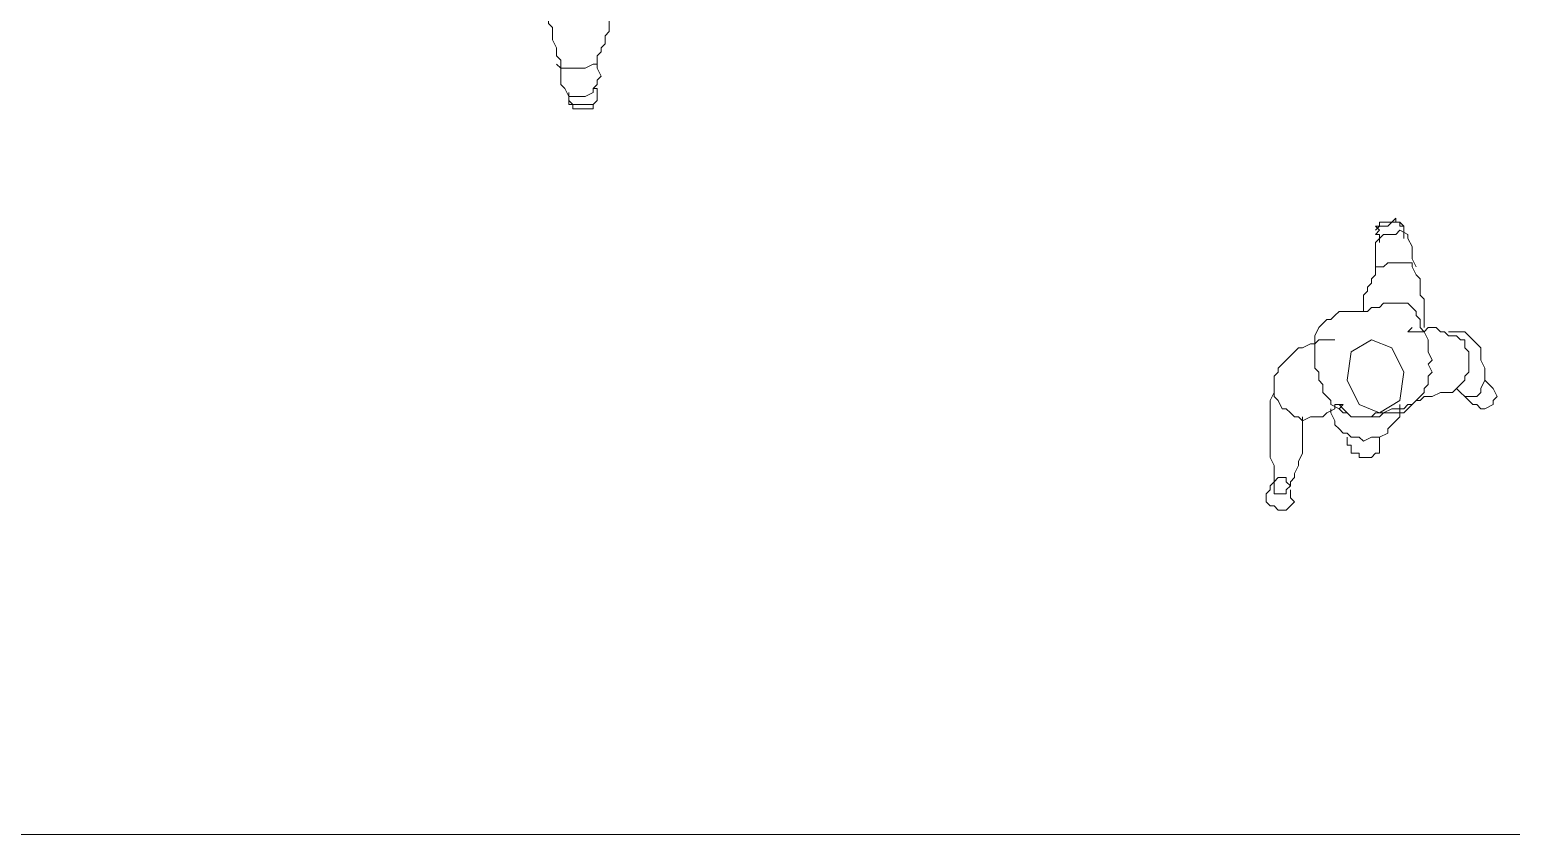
# Model space of a CAD drawing. Header units: millimetres. Extents: x 0.4 to 34.5, y 0.3 to 53.8.
# Drawn here: x 11.984 to 15.853, y 9.848 to 11.949 of the extents above; entities that cross this region are included whole.
import ezdxf

# ---------------------------------------------------------------- set-up
doc = ezdxf.new("R2010")
doc.units = ezdxf.units.MM
doc.header["$MEASUREMENT"] = 0
doc.layers.add('Layer 1', color=7, linetype='Continuous')

msp = doc.modelspace()

# ---------------------------------------------------------------- linework, layer by layer
at = {"layer": 'Layer 1', "lineweight": 0}
for points in [[(13.466, 11.8696), (13.466, 11.8484), (13.4766, 11.8273), (13.466, 11.8167), (13.466, 11.8061), (13.4554, 11.7956), (13.4554, 11.785), (13.4342, 11.7744), (13.4131, 11.7744), (13.4025, 11.7744), (13.3919, 11.7744), (13.3813, 11.7956), (13.3707, 11.8061), (13.3707, 11.8273), (13.3707, 11.8484), (13.3602, 11.859)], [(13.4554, 11.7956), (13.466, 11.7956), (13.466, 11.785), (13.466, 11.7744), (13.466, 11.7638), (13.4554, 11.7532), (13.4554, 11.7426), (13.4448, 11.7426), (13.4342, 11.7426), (13.4237, 11.7426), (13.4131, 11.7426), (13.4025, 11.7426), (13.4025, 11.7532), (13.3919, 11.7532), (13.3919, 11.7638), (13.3919, 11.7744), (13.3919, 11.785)], [(13.466, 11.7744), (13.466, 11.7638), (13.4554, 11.7532), (13.4448, 11.7532), (13.4342, 11.7532), (13.4237, 11.7532), (13.4131, 11.7532), (13.4025, 11.7532), (13.3919, 11.7638), (13.3919, 11.7744), (13.3919, 11.785)], [(15.5087, 11.3934), (15.5087, 11.4039), (15.5087, 11.4145), (15.4981, 11.4145), (15.5087, 11.4251), (15.4981, 11.4357), (15.5087, 11.4357), (15.5087, 11.4463), (15.5192, 11.4463), (15.5298, 11.4463), (15.5404, 11.4463), (15.551, 11.4568), (15.551, 11.4463), (15.5616, 11.4463), (15.5722, 11.4357), (15.5722, 11.4251), (15.5722, 11.4145), (15.5722, 11.4039)], [(15.4981, 11.4251), (15.4981, 11.4251), (15.5087, 11.4357), (15.5192, 11.4357), (15.5298, 11.4357), (15.5404, 11.4463), (15.551, 11.4463), (15.5616, 11.4463), (15.5616, 11.4357), (15.5722, 11.4357), (15.5722, 11.4251), (15.5722, 11.4145), (15.5722, 11.4039)], [(15.4981, 11.3298), (15.4981, 11.3404), (15.4981, 11.3616), (15.4981, 11.3722), (15.4981, 11.3934), (15.5087, 11.4039), (15.5192, 11.4145), (15.5298, 11.4145), (15.551, 11.4145), (15.5616, 11.4251), (15.5827, 11.4145), (15.5827, 11.4039), (15.5933, 11.3828), (15.5933, 11.3722), (15.5933, 11.351), (15.6039, 11.3298)], [(15.4028, 10.9594), (15.3816, 10.97), (15.3816, 10.9806), (15.3711, 10.9912), (15.3605, 11.0018), (15.3605, 11.0229), (15.3499, 11.0335), (15.3499, 11.0547), (15.3393, 11.0653), (15.3393, 11.0864), (15.3393, 11.1076), (15.3393, 11.1182), (15.3393, 11.1393), (15.3393, 11.1499), (15.3499, 11.1711), (15.3605, 11.1817), (15.3711, 11.1923), (15.3816, 11.1923), (15.3922, 11.2028), (15.4028, 11.2134), (15.424, 11.2134), (15.4346, 11.2134), (15.4557, 11.2134), (15.4663, 11.2134), (15.4769, 11.2134), (15.4875, 11.224), (15.5087, 11.224), (15.5192, 11.2346), (15.5404, 11.2346), (15.551, 11.2346), (15.5722, 11.2346), (15.5827, 11.2346), (15.5933, 11.224), (15.6039, 11.2134), (15.6039, 11.2028), (15.6145, 11.1923), (15.6145, 11.1711), (15.6251, 11.1605), (15.6357, 11.1393), (15.6357, 11.1288), (15.6357, 11.1076), (15.6462, 11.0864), (15.6357, 11.0758), (15.6462, 11.0547), (15.6357, 11.0441), (15.6357, 11.0229), (15.6251, 11.0123), (15.6251, 11.0018), (15.6145, 10.9912), (15.6039, 10.9806), (15.5933, 10.97), (15.5827, 10.97), (15.5722, 10.9594), (15.551, 10.9594), (15.5404, 10.9594), (15.5192, 10.9488), (15.5087, 10.9383), (15.4981, 10.9383), (15.4769, 10.9383), (15.4663, 10.9383), (15.4452, 10.9383), (15.4346, 10.9383), (15.424, 10.9488), (15.4134, 10.9594), (15.4028, 10.97)], [(15.3922, 11.1393), (15.3711, 11.1393), (15.3499, 11.1393), (15.3393, 11.1288), (15.3287, 11.1288), (15.3076, 11.1182), (15.297, 11.1182), (15.2864, 11.1076), (15.2758, 11.097), (15.2652, 11.0864), (15.2546, 11.0758), (15.2441, 11.0653), (15.2441, 11.0547), (15.2335, 11.0441), (15.2335, 11.0229), (15.2335, 11.0018), (15.2335, 10.9912), (15.2441, 10.9806), (15.2546, 10.9594), (15.2652, 10.9594), (15.2758, 10.9488), (15.2864, 10.9383), (15.297, 10.9383), (15.3076, 10.9277), (15.3287, 10.9383), (15.3499, 10.9383), (15.3605, 10.9383), (15.3711, 10.9488), (15.3922, 10.9594), (15.3922, 10.97), (15.4134, 10.97), (15.4028, 10.9594), (15.4134, 10.9488), (15.424, 10.9488), (15.4346, 10.9383), (15.4452, 10.9383), (15.4663, 10.9383), (15.4875, 10.9383), (15.4981, 10.9488), (15.5192, 10.9488), (15.5404, 10.9488), (15.551, 10.9488), (15.5722, 10.9488), (15.5827, 10.9594), (15.5933, 10.97), (15.6039, 10.9806), (15.6145, 10.9806), (15.6251, 10.9912), (15.6462, 10.9912), (15.6674, 11.0018), (15.678, 11.0018), (15.6992, 11.0018), (15.7097, 11.0123), (15.7203, 11.0229), (15.7309, 11.0335), (15.7309, 11.0441), (15.7415, 11.0547), (15.7415, 11.0758), (15.7415, 11.0864), (15.7415, 11.1076), (15.7309, 11.1182), (15.7309, 11.1393), (15.7203, 11.1393), (15.7097, 11.1499), (15.6886, 11.1499), (15.678, 11.1605), (15.6674, 11.1605), (15.6568, 11.1711), (15.6357, 11.1711), (15.6251, 11.1605), (15.6039, 11.1605), (15.5827, 11.1605), (15.5933, 11.1711)], [(15.6886, 11.1605), (15.7097, 11.1605), (15.7203, 11.1605), (15.7309, 11.1605), (15.7415, 11.1499), (15.7521, 11.1393), (15.7627, 11.1288), (15.7732, 11.1182), (15.7732, 11.1076), (15.7732, 11.0864), (15.7838, 11.0653), (15.7838, 11.0547), (15.7838, 11.0335), (15.7732, 11.0123), (15.7732, 11.0018), (15.7627, 10.9912), (15.7415, 10.9912), (15.7309, 10.9912), (15.7203, 11.0018), (15.7097, 11.0123)], [(15.5722, 11.0547), (15.5404, 11.1182), (15.4875, 11.1393), (15.4346, 11.1076), (15.424, 11.0335), (15.4557, 10.97), (15.5087, 10.9488), (15.5616, 10.9806), (15.5722, 11.0547)], [(15.7309, 10.9912), (15.7415, 10.9806), (15.7521, 10.97), (15.7627, 10.97), (15.7732, 10.9594), (15.7838, 10.9594), (15.805, 10.97), (15.805, 10.9806), (15.8156, 10.9912), (15.805, 11.0123), (15.7944, 11.0229), (15.7838, 11.0335)], [(15.2335, 11.0123), (15.2335, 11.0018), (15.2229, 10.9806), (15.2229, 10.97), (15.2229, 10.9594), (15.2229, 10.9383), (15.2229, 10.9171), (15.2229, 10.9065), (15.2229, 10.8853), (15.2229, 10.8642), (15.2229, 10.8536), (15.2229, 10.8324), (15.2335, 10.8113), (15.2335, 10.7901), (15.2335, 10.7795), (15.2335, 10.7583), (15.2335, 10.7372), (15.2441, 10.7372), (15.2652, 10.7372), (15.2652, 10.7477), (15.2758, 10.7583), (15.2758, 10.7689), (15.2864, 10.7795), (15.2864, 10.7901), (15.297, 10.8113), (15.297, 10.8218), (15.3076, 10.843), (15.3076, 10.8536), (15.3076, 10.8642), (15.3076, 10.8853), (15.3076, 10.9065), (15.3076, 10.9171), (15.3076, 10.9383)], [(15.3816, 10.9594), (15.3816, 10.9488), (15.3922, 10.9277), (15.3922, 10.9171), (15.4028, 10.9065), (15.4134, 10.8959), (15.424, 10.8959), (15.4346, 10.8853), (15.4557, 10.8853), (15.4663, 10.8747), (15.4875, 10.8853), (15.4981, 10.8853), (15.5087, 10.8853), (15.5298, 10.8959), (15.5298, 10.9065), (15.5404, 10.9171), (15.551, 10.9277), (15.5616, 10.9383), (15.5616, 10.9488), (15.5616, 10.97)], [(15.424, 10.8853), (15.424, 10.8853), (15.424, 10.8747), (15.424, 10.8642), (15.4346, 10.8642), (15.4346, 10.8536), (15.4346, 10.843), (15.4452, 10.843), (15.4557, 10.843), (15.4557, 10.8324), (15.4663, 10.8324), (15.4769, 10.8324), (15.4875, 10.8324), (15.4981, 10.843), (15.5087, 10.843), (15.5087, 10.8536), (15.5087, 10.8642), (15.5087, 10.8747), (15.5087, 10.8853)], [(15.2758, 10.7583), (15.2652, 10.7689), (15.2652, 10.7795), (15.2441, 10.7795), (15.2335, 10.7689), (15.2229, 10.7583), (15.2229, 10.7477), (15.2123, 10.7372), (15.2123, 10.716), (15.2229, 10.7054), (15.2335, 10.7054), (15.2441, 10.6948), (15.2652, 10.6948), (15.2758, 10.7054), (15.2864, 10.716), (15.2758, 10.7266), (15.2758, 10.7477)]]:
    msp.add_lwpolyline(points, dxfattribs=at)
at = {"layer": 'Layer 1', "color": 7, "lineweight": 5, "true_color": 0xffffff}
for points in [[(13.466, 11.8696), (13.466, 11.8484), (13.4766, 11.8273), (13.466, 11.8167), (13.466, 11.8061), (13.4554, 11.7956), (13.4554, 11.785), (13.4342, 11.7744), (13.4131, 11.7744), (13.4025, 11.7744), (13.3919, 11.7744), (13.3813, 11.7956), (13.3707, 11.8061), (13.3707, 11.8273), (13.3707, 11.8484), (13.3602, 11.859)], [(13.4554, 11.7956), (13.466, 11.7956), (13.466, 11.785), (13.466, 11.7744), (13.466, 11.7638), (13.4554, 11.7532), (13.4554, 11.7426), (13.4448, 11.7426), (13.4342, 11.7426), (13.4237, 11.7426), (13.4131, 11.7426), (13.4025, 11.7426), (13.4025, 11.7532), (13.3919, 11.7532), (13.3919, 11.7638), (13.3919, 11.7744), (13.3919, 11.785)], [(13.466, 11.7744), (13.466, 11.7638), (13.4554, 11.7532), (13.4448, 11.7532), (13.4342, 11.7532), (13.4237, 11.7532), (13.4131, 11.7532), (13.4025, 11.7532), (13.3919, 11.7638), (13.3919, 11.7744), (13.3919, 11.785)], [(15.5087, 11.3934), (15.5087, 11.4039), (15.5087, 11.4145), (15.4981, 11.4145), (15.5087, 11.4251), (15.4981, 11.4357), (15.5087, 11.4357), (15.5087, 11.4463), (15.5192, 11.4463), (15.5298, 11.4463), (15.5404, 11.4463), (15.551, 11.4568), (15.551, 11.4463), (15.5616, 11.4463), (15.5722, 11.4357), (15.5722, 11.4251), (15.5722, 11.4145), (15.5722, 11.4039)], [(15.4981, 11.4251), (15.4981, 11.4251), (15.5087, 11.4357), (15.5192, 11.4357), (15.5298, 11.4357), (15.5404, 11.4463), (15.551, 11.4463), (15.5616, 11.4463), (15.5616, 11.4357), (15.5722, 11.4357), (15.5722, 11.4251), (15.5722, 11.4145), (15.5722, 11.4039)], [(15.4981, 11.3298), (15.4981, 11.3404), (15.4981, 11.3616), (15.4981, 11.3722), (15.4981, 11.3934), (15.5087, 11.4039), (15.5192, 11.4145), (15.5298, 11.4145), (15.551, 11.4145), (15.5616, 11.4251), (15.5827, 11.4145), (15.5827, 11.4039), (15.5933, 11.3828), (15.5933, 11.3722), (15.5933, 11.351), (15.6039, 11.3298)], [(15.4028, 10.9594), (15.3816, 10.97), (15.3816, 10.9806), (15.3711, 10.9912), (15.3605, 11.0018), (15.3605, 11.0229), (15.3499, 11.0335), (15.3499, 11.0547), (15.3393, 11.0653), (15.3393, 11.0864), (15.3393, 11.1076), (15.3393, 11.1182), (15.3393, 11.1393), (15.3393, 11.1499), (15.3499, 11.1711), (15.3605, 11.1817), (15.3711, 11.1923), (15.3816, 11.1923), (15.3922, 11.2028), (15.4028, 11.2134), (15.424, 11.2134), (15.4346, 11.2134), (15.4557, 11.2134), (15.4663, 11.2134), (15.4769, 11.2134), (15.4875, 11.224), (15.5087, 11.224), (15.5192, 11.2346), (15.5404, 11.2346), (15.551, 11.2346), (15.5722, 11.2346), (15.5827, 11.2346), (15.5933, 11.224), (15.6039, 11.2134), (15.6039, 11.2028), (15.6145, 11.1923), (15.6145, 11.1711), (15.6251, 11.1605), (15.6357, 11.1393), (15.6357, 11.1288), (15.6357, 11.1076), (15.6462, 11.0864), (15.6357, 11.0758), (15.6462, 11.0547), (15.6357, 11.0441), (15.6357, 11.0229), (15.6251, 11.0123), (15.6251, 11.0018), (15.6145, 10.9912), (15.6039, 10.9806), (15.5933, 10.97), (15.5827, 10.97), (15.5722, 10.9594), (15.551, 10.9594), (15.5404, 10.9594), (15.5192, 10.9488), (15.5087, 10.9383), (15.4981, 10.9383), (15.4769, 10.9383), (15.4663, 10.9383), (15.4452, 10.9383), (15.4346, 10.9383), (15.424, 10.9488), (15.4134, 10.9594), (15.4028, 10.97)], [(15.3922, 11.1393), (15.3711, 11.1393), (15.3499, 11.1393), (15.3393, 11.1288), (15.3287, 11.1288), (15.3076, 11.1182), (15.297, 11.1182), (15.2864, 11.1076), (15.2758, 11.097), (15.2652, 11.0864), (15.2546, 11.0758), (15.2441, 11.0653), (15.2441, 11.0547), (15.2335, 11.0441), (15.2335, 11.0229), (15.2335, 11.0018), (15.2335, 10.9912), (15.2441, 10.9806), (15.2546, 10.9594), (15.2652, 10.9594), (15.2758, 10.9488), (15.2864, 10.9383), (15.297, 10.9383), (15.3076, 10.9277), (15.3287, 10.9383), (15.3499, 10.9383), (15.3605, 10.9383), (15.3711, 10.9488), (15.3922, 10.9594), (15.3922, 10.97), (15.4134, 10.97), (15.4028, 10.9594), (15.4134, 10.9488), (15.424, 10.9488), (15.4346, 10.9383), (15.4452, 10.9383), (15.4663, 10.9383), (15.4875, 10.9383), (15.4981, 10.9488), (15.5192, 10.9488), (15.5404, 10.9488), (15.551, 10.9488), (15.5722, 10.9488), (15.5827, 10.9594), (15.5933, 10.97), (15.6039, 10.9806), (15.6145, 10.9806), (15.6251, 10.9912), (15.6462, 10.9912), (15.6674, 11.0018), (15.678, 11.0018), (15.6992, 11.0018), (15.7097, 11.0123), (15.7203, 11.0229), (15.7309, 11.0335), (15.7309, 11.0441), (15.7415, 11.0547), (15.7415, 11.0758), (15.7415, 11.0864), (15.7415, 11.1076), (15.7309, 11.1182), (15.7309, 11.1393), (15.7203, 11.1393), (15.7097, 11.1499), (15.6886, 11.1499), (15.678, 11.1605), (15.6674, 11.1605), (15.6568, 11.1711), (15.6357, 11.1711), (15.6251, 11.1605), (15.6039, 11.1605), (15.5827, 11.1605), (15.5933, 11.1711)], [(15.6886, 11.1605), (15.7097, 11.1605), (15.7203, 11.1605), (15.7309, 11.1605), (15.7415, 11.1499), (15.7521, 11.1393), (15.7627, 11.1288), (15.7732, 11.1182), (15.7732, 11.1076), (15.7732, 11.0864), (15.7838, 11.0653), (15.7838, 11.0547), (15.7838, 11.0335), (15.7732, 11.0123), (15.7732, 11.0018), (15.7627, 10.9912), (15.7415, 10.9912), (15.7309, 10.9912), (15.7203, 11.0018), (15.7097, 11.0123)], [(15.5722, 11.0547), (15.5404, 11.1182), (15.4875, 11.1393), (15.4346, 11.1076), (15.424, 11.0335), (15.4557, 10.97), (15.5087, 10.9488), (15.5616, 10.9806), (15.5722, 11.0547)], [(15.7309, 10.9912), (15.7415, 10.9806), (15.7521, 10.97), (15.7627, 10.97), (15.7732, 10.9594), (15.7838, 10.9594), (15.805, 10.97), (15.805, 10.9806), (15.8156, 10.9912), (15.805, 11.0123), (15.7944, 11.0229), (15.7838, 11.0335)], [(15.2335, 11.0123), (15.2335, 11.0018), (15.2229, 10.9806), (15.2229, 10.97), (15.2229, 10.9594), (15.2229, 10.9383), (15.2229, 10.9171), (15.2229, 10.9065), (15.2229, 10.8853), (15.2229, 10.8642), (15.2229, 10.8536), (15.2229, 10.8324), (15.2335, 10.8113), (15.2335, 10.7901), (15.2335, 10.7795), (15.2335, 10.7583), (15.2335, 10.7372), (15.2441, 10.7372), (15.2652, 10.7372), (15.2652, 10.7477), (15.2758, 10.7583), (15.2758, 10.7689), (15.2864, 10.7795), (15.2864, 10.7901), (15.297, 10.8113), (15.297, 10.8218), (15.3076, 10.843), (15.3076, 10.8536), (15.3076, 10.8642), (15.3076, 10.8853), (15.3076, 10.9065), (15.3076, 10.9171), (15.3076, 10.9383)], [(15.3816, 10.9594), (15.3816, 10.9488), (15.3922, 10.9277), (15.3922, 10.9171), (15.4028, 10.9065), (15.4134, 10.8959), (15.424, 10.8959), (15.4346, 10.8853), (15.4557, 10.8853), (15.4663, 10.8747), (15.4875, 10.8853), (15.4981, 10.8853), (15.5087, 10.8853), (15.5298, 10.8959), (15.5298, 10.9065), (15.5404, 10.9171), (15.551, 10.9277), (15.5616, 10.9383), (15.5616, 10.9488), (15.5616, 10.97)], [(15.424, 10.8853), (15.424, 10.8853), (15.424, 10.8747), (15.424, 10.8642), (15.4346, 10.8642), (15.4346, 10.8536), (15.4346, 10.843), (15.4452, 10.843), (15.4557, 10.843), (15.4557, 10.8324), (15.4663, 10.8324), (15.4769, 10.8324), (15.4875, 10.8324), (15.4981, 10.843), (15.5087, 10.843), (15.5087, 10.8536), (15.5087, 10.8642), (15.5087, 10.8747), (15.5087, 10.8853)], [(15.2758, 10.7583), (15.2652, 10.7689), (15.2652, 10.7795), (15.2441, 10.7795), (15.2335, 10.7689), (15.2229, 10.7583), (15.2229, 10.7477), (15.2123, 10.7372), (15.2123, 10.716), (15.2229, 10.7054), (15.2335, 10.7054), (15.2441, 10.6948), (15.2652, 10.6948), (15.2758, 10.7054), (15.2864, 10.716), (15.2758, 10.7266), (15.2758, 10.7477)], [(16.5564, 9.8481), (11.9525, 9.8481)]]:
    msp.add_lwpolyline(points, dxfattribs=at)
at = {"layer": 'Layer 1', "lineweight": 0}
for points in [[(13.4977, 11.9754), (13.4977, 11.9754), (13.4977, 11.9649), (13.4977, 11.9649), (13.4977, 11.9649), (13.4977, 11.9543), (13.4977, 11.9543), (13.4977, 11.9543), (13.4977, 11.9437), (13.4977, 11.9437), (13.4977, 11.9437), (13.4872, 11.9331), (13.4872, 11.9331), (13.4872, 11.9331), (13.4872, 11.912), (13.4872, 11.912), (13.4872, 11.912), (13.4766, 11.9014), (13.4766, 11.9014), (13.4766, 11.9014), (13.4766, 11.8908), (13.4766, 11.8908), (13.4766, 11.8908), (13.466, 11.8802), (13.466, 11.8802), (13.466, 11.8802), (13.466, 11.859), (13.466, 11.859), (13.466, 11.859), (13.4554, 11.859), (13.4554, 11.859), (13.4554, 11.859), (13.4342, 11.8484), (13.4342, 11.8484), (13.4342, 11.8484), (13.4237, 11.8484), (13.4237, 11.8484), (13.4237, 11.8484), (13.4025, 11.8484), (13.4025, 11.8484), (13.4025, 11.8484), (13.3919, 11.8484), (13.3919, 11.8484), (13.3919, 11.8484), (13.3707, 11.8484), (13.3707, 11.8484), (13.3707, 11.8484), (13.3707, 11.8696), (13.3707, 11.8696), (13.3707, 11.8696), (13.3602, 11.8802), (13.3602, 11.8802), (13.3602, 11.8802), (13.3602, 11.9014), (13.3602, 11.9014), (13.3602, 11.9014), (13.3496, 11.9226), (13.3496, 11.9226), (13.3496, 11.9226), (13.3496, 11.9331), (13.3496, 11.9331), (13.3496, 11.9331), (13.3496, 11.9543), (13.3496, 11.9543), (13.3496, 11.9543), (13.339, 11.9649), (13.339, 11.9649), (13.339, 11.9649), (13.339, 11.986), (13.339, 11.986), (13.339, 11.986), (13.339, 12.0072), (13.339, 12.0072), (13.339, 12.0072), (13.339, 12.0284), (13.339, 12.0284), (13.339, 12.0284), (13.339, 12.0072), (13.339, 12.0072)], [(15.4663, 11.2134), (15.4663, 11.2134), (15.4663, 11.224), (15.4663, 11.224), (15.4663, 11.224), (15.4663, 11.2346), (15.4663, 11.2346), (15.4663, 11.2346), (15.4663, 11.2558), (15.4663, 11.2558), (15.4663, 11.2558), (15.4769, 11.2664), (15.4769, 11.2664), (15.4769, 11.2664), (15.4769, 11.2769), (15.4769, 11.2769), (15.4769, 11.2769), (15.4875, 11.2875), (15.4875, 11.2875), (15.4875, 11.2875), (15.4875, 11.2981), (15.4875, 11.2981), (15.4875, 11.2981), (15.4981, 11.3087), (15.4981, 11.3087), (15.4981, 11.3087), (15.4981, 11.3298), (15.4981, 11.3298), (15.4981, 11.3298), (15.5192, 11.3298), (15.5192, 11.3298), (15.5192, 11.3298), (15.5298, 11.3404), (15.5298, 11.3404), (15.5298, 11.3404), (15.551, 11.3404), (15.551, 11.3404), (15.551, 11.3404), (15.5616, 11.3404), (15.5616, 11.3404), (15.5616, 11.3404), (15.5827, 11.3404), (15.5827, 11.3404), (15.5827, 11.3404), (15.5933, 11.3404), (15.5933, 11.3404), (15.5933, 11.3404), (15.5933, 11.3298), (15.5933, 11.3298), (15.5933, 11.3298), (15.6039, 11.3087), (15.6039, 11.3087), (15.6039, 11.3087), (15.6145, 11.2981), (15.6145, 11.2981), (15.6145, 11.2981), (15.6145, 11.2769), (15.6145, 11.2769), (15.6145, 11.2769), (15.6145, 11.2558), (15.6145, 11.2558), (15.6145, 11.2558), (15.6251, 11.2452), (15.6251, 11.2452), (15.6251, 11.2452), (15.6251, 11.224), (15.6251, 11.224), (15.6251, 11.224), (15.6251, 11.2028), (15.6251, 11.2028), (15.6251, 11.2028), (15.6251, 11.1817), (15.6251, 11.1817), (15.6251, 11.1817), (15.6251, 11.1711), (15.6251, 11.1711), (15.6251, 11.1711), (15.6251, 11.1817), (15.6251, 11.1817)]]:
    msp.add_open_spline(points, degree=3, knots=[0, 0, 0, 0, 1, 1, 1, 2, 2, 2, 3, 3, 3, 4, 4, 4, 5, 5, 5, 6, 6, 6, 7, 7, 7, 8, 8, 8, 9, 9, 9, 10, 10, 10, 11, 11, 11, 12, 12, 12, 13, 13, 13, 14, 14, 14, 15, 15, 15, 16, 16, 16, 17, 17, 17, 18, 18, 18, 19, 19, 19, 20, 20, 20, 21, 21, 21, 22, 22, 22, 23, 23, 23, 24, 24, 24, 25, 25, 25, 26, 26, 26, 26], dxfattribs=at)
at = {"layer": 'Layer 1', "color": 7, "lineweight": 5, "true_color": 0xffffff}
for points in [[(13.4977, 11.9754), (13.4977, 11.9754), (13.4977, 11.9649), (13.4977, 11.9649), (13.4977, 11.9649), (13.4977, 11.9543), (13.4977, 11.9543), (13.4977, 11.9543), (13.4977, 11.9437), (13.4977, 11.9437), (13.4977, 11.9437), (13.4872, 11.9331), (13.4872, 11.9331), (13.4872, 11.9331), (13.4872, 11.912), (13.4872, 11.912), (13.4872, 11.912), (13.4766, 11.9014), (13.4766, 11.9014), (13.4766, 11.9014), (13.4766, 11.8908), (13.4766, 11.8908), (13.4766, 11.8908), (13.466, 11.8802), (13.466, 11.8802), (13.466, 11.8802), (13.466, 11.859), (13.466, 11.859), (13.466, 11.859), (13.4554, 11.859), (13.4554, 11.859), (13.4554, 11.859), (13.4342, 11.8484), (13.4342, 11.8484), (13.4342, 11.8484), (13.4237, 11.8484), (13.4237, 11.8484), (13.4237, 11.8484), (13.4025, 11.8484), (13.4025, 11.8484), (13.4025, 11.8484), (13.3919, 11.8484), (13.3919, 11.8484), (13.3919, 11.8484), (13.3707, 11.8484), (13.3707, 11.8484), (13.3707, 11.8484), (13.3707, 11.8696), (13.3707, 11.8696), (13.3707, 11.8696), (13.3602, 11.8802), (13.3602, 11.8802), (13.3602, 11.8802), (13.3602, 11.9014), (13.3602, 11.9014), (13.3602, 11.9014), (13.3496, 11.9226), (13.3496, 11.9226), (13.3496, 11.9226), (13.3496, 11.9331), (13.3496, 11.9331), (13.3496, 11.9331), (13.3496, 11.9543), (13.3496, 11.9543), (13.3496, 11.9543), (13.339, 11.9649), (13.339, 11.9649), (13.339, 11.9649), (13.339, 11.986), (13.339, 11.986), (13.339, 11.986), (13.339, 12.0072), (13.339, 12.0072), (13.339, 12.0072), (13.339, 12.0284), (13.339, 12.0284), (13.339, 12.0284), (13.339, 12.0072), (13.339, 12.0072)], [(15.4663, 11.2134), (15.4663, 11.2134), (15.4663, 11.224), (15.4663, 11.224), (15.4663, 11.224), (15.4663, 11.2346), (15.4663, 11.2346), (15.4663, 11.2346), (15.4663, 11.2558), (15.4663, 11.2558), (15.4663, 11.2558), (15.4769, 11.2664), (15.4769, 11.2664), (15.4769, 11.2664), (15.4769, 11.2769), (15.4769, 11.2769), (15.4769, 11.2769), (15.4875, 11.2875), (15.4875, 11.2875), (15.4875, 11.2875), (15.4875, 11.2981), (15.4875, 11.2981), (15.4875, 11.2981), (15.4981, 11.3087), (15.4981, 11.3087), (15.4981, 11.3087), (15.4981, 11.3298), (15.4981, 11.3298), (15.4981, 11.3298), (15.5192, 11.3298), (15.5192, 11.3298), (15.5192, 11.3298), (15.5298, 11.3404), (15.5298, 11.3404), (15.5298, 11.3404), (15.551, 11.3404), (15.551, 11.3404), (15.551, 11.3404), (15.5616, 11.3404), (15.5616, 11.3404), (15.5616, 11.3404), (15.5827, 11.3404), (15.5827, 11.3404), (15.5827, 11.3404), (15.5933, 11.3404), (15.5933, 11.3404), (15.5933, 11.3404), (15.5933, 11.3298), (15.5933, 11.3298), (15.5933, 11.3298), (15.6039, 11.3087), (15.6039, 11.3087), (15.6039, 11.3087), (15.6145, 11.2981), (15.6145, 11.2981), (15.6145, 11.2981), (15.6145, 11.2769), (15.6145, 11.2769), (15.6145, 11.2769), (15.6145, 11.2558), (15.6145, 11.2558), (15.6145, 11.2558), (15.6251, 11.2452), (15.6251, 11.2452), (15.6251, 11.2452), (15.6251, 11.224), (15.6251, 11.224), (15.6251, 11.224), (15.6251, 11.2028), (15.6251, 11.2028), (15.6251, 11.2028), (15.6251, 11.1817), (15.6251, 11.1817), (15.6251, 11.1817), (15.6251, 11.1711), (15.6251, 11.1711), (15.6251, 11.1711), (15.6251, 11.1817), (15.6251, 11.1817)]]:
    msp.add_open_spline(points, degree=3, knots=[0, 0, 0, 0, 1, 1, 1, 2, 2, 2, 3, 3, 3, 4, 4, 4, 5, 5, 5, 6, 6, 6, 7, 7, 7, 8, 8, 8, 9, 9, 9, 10, 10, 10, 11, 11, 11, 12, 12, 12, 13, 13, 13, 14, 14, 14, 15, 15, 15, 16, 16, 16, 17, 17, 17, 18, 18, 18, 19, 19, 19, 20, 20, 20, 21, 21, 21, 22, 22, 22, 23, 23, 23, 24, 24, 24, 25, 25, 25, 26, 26, 26, 26], dxfattribs=at)

doc.saveas('drawing.dxf')
